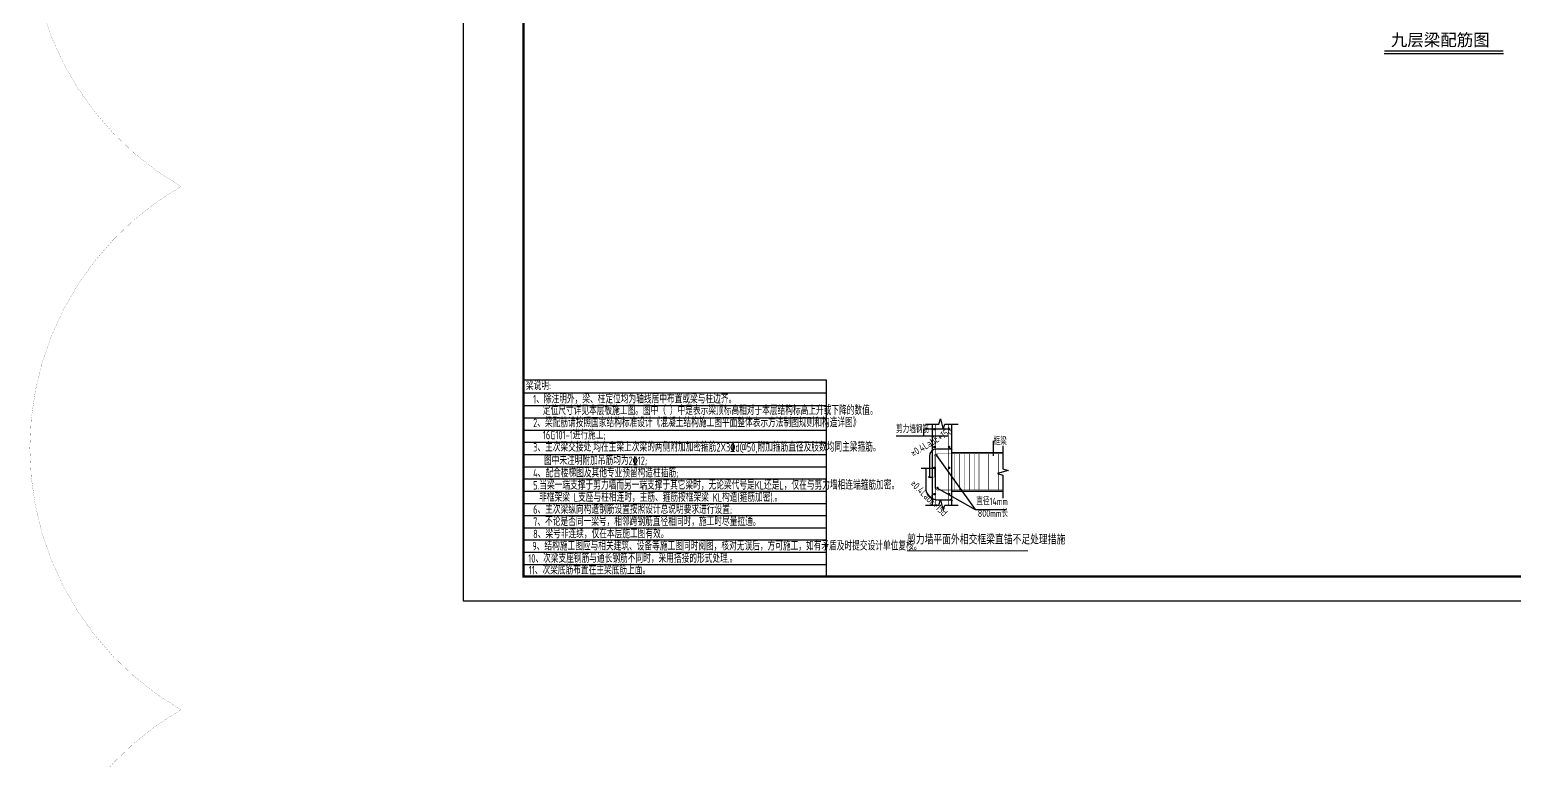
# Model space of a CAD drawing. Extents: x -668857 to 154266, y -275694 to 291306.
# Drawn here: x -143481 to -82022, y -116029 to -85744 of the extents above; entities that cross this region are included whole.
import ezdxf
from ezdxf.enums import TextEntityAlignment as Align

# ---------------------------------------------------------------- set-up
doc = ezdxf.new("R2010")
doc.units = 0
doc.header["$LTSCALE"] = 1000
doc.layers.get('0').update_dxf_attribs({"linetype": 'CONTINUOUS'})
for name, color, linetype in [('-TK', 7, 'CONTINUOUS'), ('DIM', 2, 'CONTINUOUS'), ('LINK', 6, 'CONTINUOUS'), ('REIND', 1, 'CONTINUOUS'), ('S-引出线', 40, 'CONTINUOUS'), ('S-文字', 7, 'CONTINUOUS'), ('S-表格线', 54, 'CONTINUOUS'), ('TEXT', 2, 'CONTINUOUS'), ('THIN', 7, 'CONTINUOUS')]:
    doc.layers.add(name, color=color, linetype=linetype)
doc.layers.add('审图修改', color=2, linetype='CONTINUOUS', plot=False)
doc.styles.add('-宋体', font='', dxfattribs={"width": 0.7, "height": 300, "bigfont": '宋体.TTF'})
doc.styles.add('TSSD_Norm', font='Tssdeng.shx', dxfattribs={"bigfont": 'tssdchn.shx'})
doc.styles.add('TSSD_REIN', font='tssdeng.shx', dxfattribs={"width": 0.7, "height": 300, "bigfont": 'tssdchn.shx'})
doc.styles.get('-宋体').set_extended_font_data('SimSun')

# ---------------------------------------------------------------- blocks, each defined once
blk = doc.blocks.new('A1')
blk.add_lwpolyline([(0, 59400), (0, 0), (84100, 0), (84100, 59400)], close=True)
at = {"const_width": 100}
blk.add_lwpolyline([(2500, 58400), (2500, 1000), (83100, 1000), (83100, 58400)], close=True, dxfattribs=at)
blk = doc.blocks.new('A$C2E181E2C')
at = {"linetype": 'Continuous'}
for points in [[(1215, 5268), (1765, 5268), (1835, 5488), (1955, 5048), (2025, 5268), (2575, 5268)], [(1495, 5268), (1495, 1922)], [(2295, 5268), (2295, 1922)], [(4415, 4371), (4415, 3421), (4635, 3351), (4195, 3231), (4415, 3161), (4415, 2211)], [(2295, 4091), (4415, 4091)], [(2295, 2491), (4415, 2491)], [(1215, 1922), (1765, 1922), (1835, 2142), (1955, 1702), (2025, 1922), (2575, 1922)]]:
    blk.add_lwpolyline(points, dxfattribs=at)
at = {"linetype": 'Continuous', "const_width": 50}
blk.add_lwpolyline([(453, 25), (5462, 25)], dxfattribs=at)
at = {"layer": 'DIM'}
for p, q in [((1378, 3941), (1378, 3062)), ((2295, 4241), (1678, 4241)), ((1546, 3430), (1042, 3430)), ((1226, 3430), (1226, 2641)), ((1726, 2141), (2295, 2141))]:
    blk.add_line(p, q, dxfattribs=at)
at = {"layer": 'DIM', "const_width": 30}
for points in [[(2232, 4284), (2336, 4212)], [(1164, 3473), (1267, 3401)], [(1324, 3111), (1428, 3039)], [(2243, 2177), (2347, 2104)]]:
    blk.add_lwpolyline(points, dxfattribs=at)
at = {"layer": 'DIM'}
blk.add_lwpolyline([(1532, 3062), (1341, 3062)], dxfattribs=at)
for centre, radius, start, end in [((1678, 3941), 300, 90, 180), ((1726, 2641), 500, 180, 270)]:
    blk.add_arc(centre, radius, start, end, dxfattribs=at)
at = {"layer": 'LINK', "color": 1, "const_width": 25}
for points in [[(1641, 5268), (1641, 1922)], [(2162, 5268), (2162, 1922)], [(2432, 4041), (2432, 2541)], [(2632, 4041), (2632, 2541)], [(2832, 4041), (2832, 2541)], [(3032, 4041), (3032, 2541)], [(3232, 4041), (3232, 2541)], [(3432, 4041), (3432, 2541)], [(3832, 4041), (3832, 2541)], [(4232, 4041), (4232, 2541)]]:
    blk.add_lwpolyline(points, dxfattribs=at)
for points in [[(4415, 4041), (1678, 4041, 0.414214), (1578, 3941), (1578, 3062)], [(1607, 3430), (1607, 2641, 0.300979), (1726, 2541), (4415, 2541)]]:
    blk.add_lwpolyline(points, format="xyb", dxfattribs=at)
at = {"layer": 'REIND', "const_width": 50}
for points in [[(1608, 5058, 1), (1558, 5058, 1)], [(2226, 5058, 1), (2176, 5058, 1)], [(1610, 4324, 1), (1560, 4324, 1)], [(2228, 4324, 1), (2178, 4324, 1)], [(1703, 3978, 1), (1653, 3978, 1)], [(1608, 3461, 1), (1558, 3461, 1)], [(2226, 3461, 1), (2176, 3461, 1)], [(1742, 2629, 1), (1692, 2629, 1)], [(1608, 2370, 1), (1558, 2370, 1)], [(2226, 2370, 1), (2176, 2370, 1)]]:
    blk.add_lwpolyline(points, format="xyb", close=True, dxfattribs=at)
at = {"layer": 'THIN'}
for p, q in [((2226, 5058), (1138, 5058)), ((1138, 5058), (1138, 4767)), ((2162, 4767), (0, 4767)), ((1678, 3978), (3271, 1732)), ((1692, 2629), (3271, 1732)), ((3271, 1732), (4577, 1732))]:
    blk.add_line(p, q, dxfattribs=at)
blk.add_lwpolyline([(4015, 4584), (4015, 3965)], dxfattribs=at)
at = {"layer": 'TEXT', "color": 0, "style": 'TSSD_Norm', "width": 0.7}
blk.add_text('剪力墙平面外相交框梁直锚不足处理措施', height=400, dxfattribs=at).set_placement((454, 172), align=Align.BOTTOM_LEFT)
at = {"layer": 'THIN', "style": 'TSSD_REIN', "width": 0.7}
for s, p in [('剪力墙钢筋', (-2, 4818)), ('框梁', (4036, 4317)), ('直径14mm', (3321, 1833)), ('800mm长', (3383, 1337))]:
    blk.add_text(s, height=300, dxfattribs=at).set_placement(p, align=Align.BOTTOM_LEFT)
for rotation, p in [(31.43006, (766, 3828)), (316.06206, (504, 2706))]:
    blk.add_text('≥0.4LabE+15d', height=300, rotation=rotation, dxfattribs=at).set_placement(p, align=Align.BOTTOM_LEFT)

msp = doc.modelspace()

# ---------------------------------------------------------------- linework, layer by layer
at = {"layer": 'S-引出线', "color": 3, "const_width": 56}
msp.add_lwpolyline([(-87405.36, -86622.07), (-82475.77, -86622.07)], dxfattribs=at)
at = {"layer": 'S-引出线', "color": 3}
msp.add_lwpolyline([(-87405.36, -86734.07), (-82475.77, -86734.07)], dxfattribs=at)
at = {"layer": 'S-表格线'}
for p, q in [((-123041.57, -100236.45), (-123041.57, -108382.95)), ((-123041.57, -100236.45), (-110502.32, -100236.45)), ((-123041.57, -100771.2), (-110502.32, -100771.2)), ((-110502.32, -100236.45), (-110502.32, -108382.95)), ((-123041.57, -101305.95), (-110502.32, -101305.95)), ((-123041.57, -101811.45), (-110502.32, -101811.45)), ((-123041.57, -102316.95), (-110502.32, -102316.95)), ((-123041.57, -102822.45), (-110502.32, -102822.45)), ((-123041.57, -103327.95), (-110502.32, -103327.95)), ((-123041.57, -103833.45), (-110502.32, -103833.45)), ((-123041.57, -104338.95), (-110502.32, -104338.95)), ((-123041.57, -104844.45), (-110502.32, -104844.45)), ((-123041.57, -105349.95), (-110502.32, -105349.95)), ((-123041.57, -105855.45), (-110502.32, -105855.45)), ((-123041.57, -106360.95), (-110502.32, -106360.95)), ((-123041.57, -106866.45), (-110502.32, -106866.45)), ((-123041.57, -107371.95), (-110502.32, -107371.95)), ((-123041.57, -107877.45), (-110502.32, -107877.45)), ((-123041.57, -108382.95), (-110502.32, -108382.95))]:
    msp.add_line(p, q, dxfattribs=at)
at = {"layer": '审图修改', "const_width": 5}
msp.add_lwpolyline([(-137220.93, -135556.85, -0.57735027), (-137220.93, -113894.57, -0.57735027), (-137220.93, -92232.3, -0.57735027), (-137220.93, -70570.02, -0.57735027), (-137220.93, -48907.74, -0.57735027), (-137220.93, -27245.47, -0.57735027), (-137220.93, -5583.19, -0.57735027), (-137220.93, 16079.09, -0.57735027), (-137220.93, 37741.36, -0.57735027)], format="xyb", dxfattribs=at)

# ---------------------------------------------------------------- block references
at = {"layer": '-TK'}
msp.add_blockref('A1', (-125541.57, -109382.95), dxfattribs=at)
msp.add_blockref('A$C2E181E2C', (-107615.18, -107341.82))

# ---------------------------------------------------------------- texts
at = {"layer": 'S-文字', "style": '-宋体'}
msp.add_text('九层梁配筋图', height=500, dxfattribs=at).set_placement((-87132.87, -86415.55))
at = {"layer": 'S-文字', "style": 'TSSD_REIN', "width": 0.7}
for s, p in [('梁说明:  ', (-122938.48, -100656.22)), ('1、除注明外，梁、柱定位均为轴线居中布置或梁与柱边齐。', (-122638.63, -101211.63)), ('定位尺寸详见本层板施工图。图中（ ）中是表示梁顶标高相对于本层结构标高上升或下降的数值。', (-122235.85, -101687.88)), ('2、梁配筋请按照国家结构标准设计《混凝土结构施工图平面整体表示方法制图规则和构造详图》', (-122638.63, -102193.38)), ('16G101-1进行施工;', (-122235.62, -102698.88)), ('3、主次梁交接处,均在主梁上次梁的两侧附加加密箍筋2X3\x84d@50,附加箍筋直径及肢数均同主梁箍筋。', (-122638.63, -103204.38)), ('图中未注明附加吊筋均为2%%13212;', (-122190.99, -103761.22)), ('4、配合楼梯图及其他专业预留构造柱插筋;', (-122638.63, -104272.13)), ('5.当梁一端支撑于剪力墙而另一端支撑于其它梁时，无论梁代号是KL还是L，仅在与剪力墙相连端箍筋加密。', (-122638.63, -104777.63)), ('非框架梁 L支座与柱相连时，主筋、箍筋按框架梁 KL构造(箍筋加密).。', (-122391.52, -105281.32)), ('6、主次梁纵向构造钢筋设置按照设计总说明要求进行设置;', (-122638.63, -105780.13)), ('7、不论是否同一梁号，相邻跨钢筋直径相同时，施工时尽量拉通。', (-122638.63, -106285.63)), ('9、结构施工图应与相关建筑、设备等施工图同时阅图，核对无误后，方可施工，如有矛盾及时提交设计单位复核。', (-122674.34, -107296.63)), ('8、梁号非连续，仅在本层施工图有效。', (-122638.63, -106791.13)), ('10、次梁支座钢筋与通长钢筋不同时，采用搭接的形式处理.。', (-122840.29, -107807.9)), ('11、次梁底筋布置在主梁底筋上面。', (-122821.6, -108288.85))]:
    msp.add_text(s, height=350, dxfattribs=at).set_placement(p)

doc.saveas('drawing.dxf')
